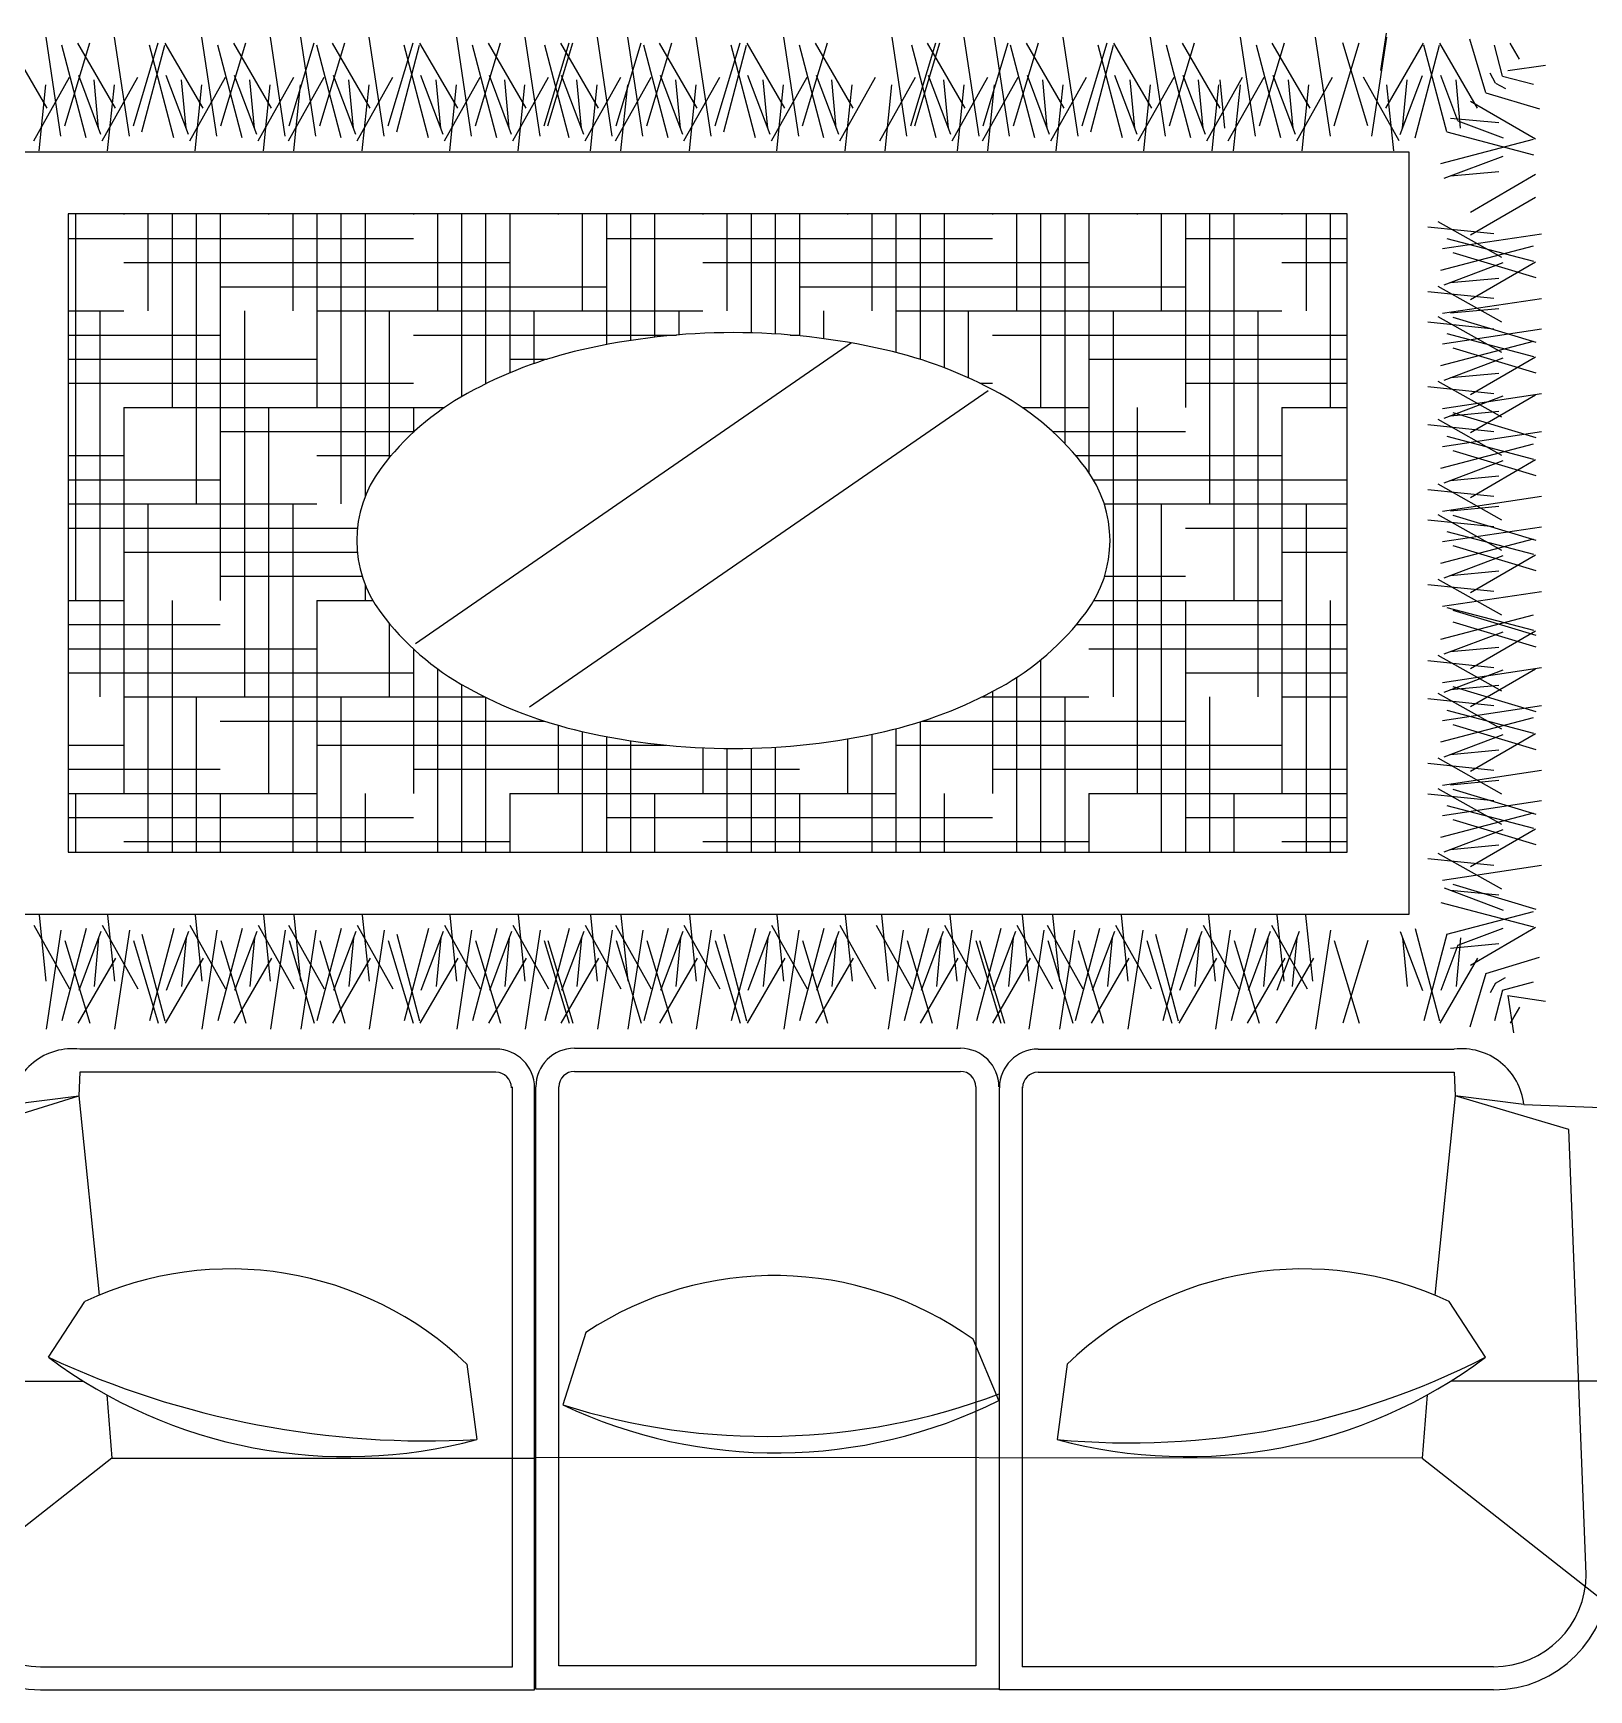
# Model space of a CAD drawing. Header units: inches. Extents: x 10.1 to 52.6, y 12.1 to 36.9.
# Drawn here: x 38.448 to 40.532, y 32.595 to 34.815 of the extents above; entities that cross this region are included whole.
import ezdxf

# ---------------------------------------------------------------- set-up
doc = ezdxf.new("R2010")
doc.units = ezdxf.units.IN
doc.header["$MEASUREMENT"] = 0
doc.layers.add('4', color=4, linetype='Continuous')

msp = doc.modelspace()

# ---------------------------------------------------------------- linework, layer by layer
at = {"layer": '4'}
for p, q in [((40.2535, 34.7651, 7.68), (40.2611, 34.8154, 7.68)), ((38.4663, 34.715, 7.68), (38.4157, 34.8021, 7.68)), ((38.4848, 34.6774, 7.68), (38.4648, 34.8101, 7.68)), ((38.5187, 34.6752, 7.68), (38.4861, 34.7992, 7.68)), ((38.4901, 34.6913, 7.68), (38.5236, 34.8022, 7.68)), ((38.558, 34.715, 7.68), (38.5074, 34.8021, 7.68)), ((38.5765, 34.6774, 7.68), (38.5565, 34.8101, 7.68)), ((38.5819, 34.6913, 7.68), (38.6153, 34.8022, 7.68)), ((38.5934, 34.683, 7.68), (38.6239, 34.7992, 7.68)), ((38.6359, 34.6752, 7.68), (38.6033, 34.7992, 7.68)), ((38.6752, 34.715, 7.68), (38.6246, 34.8021, 7.68)), ((38.6937, 34.6774, 7.68), (38.6737, 34.8101, 7.68)), ((38.7276, 34.6752, 7.68), (38.695, 34.7992, 7.68)), ((38.699, 34.6913, 7.68), (38.7325, 34.8022, 7.68)), ((38.7669, 34.715, 7.68), (38.7163, 34.8021, 7.68)), ((38.7854, 34.6774, 7.68), (38.7654, 34.8101, 7.68)), ((38.7908, 34.6913, 7.68), (38.8242, 34.8022, 7.68)), ((38.8262, 34.6774, 7.68), (38.8062, 34.8101, 7.68)), ((38.8601, 34.6752, 7.68), (38.8275, 34.7992, 7.68)), ((38.8315, 34.6913, 7.68), (38.865, 34.8022, 7.68)), ((38.8993, 34.715, 7.68), (38.8487, 34.8021, 7.68)), ((38.9179, 34.6774, 7.68), (38.8979, 34.8101, 7.68)), ((38.9232, 34.6913, 7.68), (38.9567, 34.8022, 7.68)), ((38.9348, 34.683, 7.68), (38.9653, 34.7992, 7.68)), ((38.9773, 34.6752, 7.68), (38.9447, 34.7992, 7.68)), ((39.0165, 34.715, 7.68), (38.9659, 34.8021, 7.68)), ((39.0351, 34.6774, 7.68), (39.0151, 34.8101, 7.68)), ((39.069, 34.6752, 7.68), (39.0364, 34.7992, 7.68)), ((39.0404, 34.6913, 7.68), (39.0739, 34.8022, 7.68)), ((39.1082, 34.715, 7.68), (39.0576, 34.8021, 7.68)), ((39.1268, 34.6774, 7.68), (39.1068, 34.8101, 7.68)), ((39.1321, 34.6913, 7.68), (39.1656, 34.8022, 7.68)), ((39.1658, 34.6752, 7.68), (39.1332, 34.7992, 7.68)), ((39.1372, 34.6913, 7.68), (39.1707, 34.8022, 7.68)), ((39.205, 34.715, 7.68), (39.1545, 34.8021, 7.68)), ((39.2236, 34.6774, 7.68), (39.2036, 34.8101, 7.68)), ((39.2289, 34.6913, 7.68), (39.2624, 34.8022, 7.68)), ((39.2644, 34.6774, 7.68), (39.2443, 34.8101, 7.68)), ((39.2983, 34.6752, 7.68), (39.2657, 34.7992, 7.68)), ((39.2697, 34.6913, 7.68), (39.3032, 34.8022, 7.68)), ((39.3375, 34.715, 7.68), (39.2869, 34.8021, 7.68)), ((39.3561, 34.6774, 7.68), (39.336, 34.8101, 7.68)), ((39.3614, 34.6913, 7.68), (39.3949, 34.8022, 7.68)), ((39.373, 34.683, 7.68), (39.4035, 34.7992, 7.68)), ((39.4155, 34.6752, 7.68), (39.3829, 34.7992, 7.68)), ((39.4547, 34.715, 7.68), (39.4041, 34.8021, 7.68)), ((39.4733, 34.6774, 7.68), (39.4532, 34.8101, 7.68)), ((39.5072, 34.6752, 7.68), (39.4746, 34.7992, 7.68)), ((39.4786, 34.6913, 7.68), (39.5121, 34.8022, 7.68)), ((39.5464, 34.715, 7.68), (39.4958, 34.8021, 7.68)), ((39.6184, 34.6774, 7.68), (39.5984, 34.8101, 7.68)), ((39.6237, 34.6913, 7.68), (39.6572, 34.8022, 7.68)), ((39.6574, 34.6752, 7.68), (39.6248, 34.7992, 7.68)), ((39.6288, 34.6913, 7.68), (39.6623, 34.8022, 7.68)), ((39.6966, 34.715, 7.68), (39.6461, 34.8021, 7.68)), ((39.7152, 34.6774, 7.68), (39.6952, 34.8101, 7.68)), ((39.7205, 34.6913, 7.68), (39.754, 34.8022, 7.68)), ((39.756, 34.6774, 7.68), (39.7359, 34.8101, 7.68)), ((39.7899, 34.6752, 7.68), (39.7573, 34.7992, 7.68)), ((39.7613, 34.6913, 7.68), (39.7948, 34.8022, 7.68)), ((39.8291, 34.715, 7.68), (39.7785, 34.8021, 7.68)), ((39.8477, 34.6774, 7.68), (39.8276, 34.8101, 7.68)), ((39.853, 34.6913, 7.68), (39.8865, 34.8022, 7.68)), ((39.8646, 34.683, 7.68), (39.8951, 34.7992, 7.68)), ((39.9071, 34.6752, 7.68), (39.8745, 34.7992, 7.68)), ((39.9463, 34.715, 7.68), (39.8957, 34.8021, 7.68)), ((39.9649, 34.6774, 7.68), (39.9448, 34.8101, 7.68)), ((39.9988, 34.6752, 7.68), (39.9662, 34.7992, 7.68)), ((39.9702, 34.6913, 7.68), (40.0037, 34.8022, 7.68)), ((40.038, 34.715, 7.68), (39.9874, 34.8021, 7.68)), ((40.0854, 34.6774, 7.68), (40.0653, 34.8101, 7.68)), ((40.1193, 34.6752, 7.68), (40.0867, 34.7992, 7.68)), ((40.0907, 34.6913, 7.68), (40.1242, 34.8022, 7.68)), ((40.1585, 34.715, 7.68), (40.1079, 34.8021, 7.68)), ((40.1857, 34.6774, 7.68), (40.1657, 34.8101, 7.68)), ((40.191, 34.6913, 7.68), (40.2245, 34.8022, 7.68)), ((40.236, 34.6913, 7.68), (40.2026, 34.8022, 7.68)), ((40.2414, 34.6774, 7.68), (40.2614, 34.8101, 7.68)), ((40.2599, 34.715, 7.68), (40.3105, 34.8021, 7.68)), ((40.2992, 34.6752, 7.68), (40.3318, 34.7992, 7.68)), ((40.3417, 34.683, 7.68), (40.3111, 34.7992, 7.68)), ((40.383, 34.715, 7.68), (40.3324, 34.8021, 7.68)), ((40.3942, 34.7355, 7.68), (40.3725, 34.8074, 7.68)), ((40.4164, 34.7577, 7.68), (40.4055, 34.7992, 7.68)), ((40.4392, 34.7806, 7.68), (40.4267, 34.8021, 7.68)), ((40.4237, 34.7651, 7.68), (40.474, 34.7726, 7.68)), ((38.4484, 34.6709, 7.68), (38.4962, 34.7564, 7.68)), ((38.4556, 34.6576, 7.68), (38.4647, 34.7459, 7.68)), ((38.5384, 34.6796, 7.68), (38.5086, 34.7585, 7.68)), ((38.5353, 34.6878, 7.68), (38.5292, 34.7529, 7.68)), ((38.5401, 34.6709, 7.68), (38.5879, 34.7564, 7.68)), ((38.5473, 34.6576, 7.68), (38.5564, 34.7459, 7.68)), ((38.6556, 34.6796, 7.68), (38.6258, 34.7585, 7.68)), ((38.6524, 34.6878, 7.68), (38.6464, 34.7529, 7.68)), ((38.6573, 34.6709, 7.68), (38.7051, 34.7564, 7.68)), ((38.6645, 34.6576, 7.68), (38.6736, 34.7459, 7.68)), ((38.7473, 34.6796, 7.68), (38.7175, 34.7585, 7.68)), ((38.7442, 34.6878, 7.68), (38.7381, 34.7529, 7.68)), ((38.749, 34.6709, 7.68), (38.7968, 34.7564, 7.68)), ((38.7562, 34.6576, 7.68), (38.7653, 34.7459, 7.68)), ((38.7897, 34.6709, 7.68), (38.8376, 34.7564, 7.68)), ((38.7969, 34.6576, 7.68), (38.806, 34.7459, 7.68)), ((38.8798, 34.6796, 7.68), (38.85, 34.7585, 7.68)), ((38.8766, 34.6878, 7.68), (38.8705, 34.7529, 7.68)), ((38.8815, 34.6709, 7.68), (38.9293, 34.7564, 7.68)), ((38.8886, 34.6576, 7.68), (38.8977, 34.7459, 7.68)), ((38.997, 34.6796, 7.68), (38.9672, 34.7585, 7.68)), ((38.9938, 34.6878, 7.68), (38.9877, 34.7529, 7.68)), ((38.9986, 34.6709, 7.68), (39.0465, 34.7564, 7.68)), ((39.0058, 34.6576, 7.68), (39.0149, 34.7459, 7.68)), ((39.0887, 34.6796, 7.68), (39.0589, 34.7585, 7.68)), ((39.0855, 34.6878, 7.68), (39.0794, 34.7529, 7.68)), ((39.0904, 34.6709, 7.68), (39.1382, 34.7564, 7.68)), ((39.0975, 34.6576, 7.68), (39.1066, 34.7459, 7.68)), ((39.1855, 34.6796, 7.68), (39.1557, 34.7585, 7.68)), ((39.1823, 34.6878, 7.68), (39.1762, 34.7529, 7.68)), ((39.1872, 34.6709, 7.68), (39.235, 34.7564, 7.68)), ((39.1943, 34.6576, 7.68), (39.2035, 34.7459, 7.68)), ((39.2279, 34.6709, 7.68), (39.2758, 34.7564, 7.68)), ((39.2351, 34.6576, 7.68), (39.2442, 34.7459, 7.68)), ((39.318, 34.6796, 7.68), (39.2882, 34.7585, 7.68)), ((39.3148, 34.6878, 7.68), (39.3087, 34.7529, 7.68)), ((39.3196, 34.6709, 7.68), (39.3675, 34.7564, 7.68)), ((39.3268, 34.6576, 7.68), (39.3359, 34.7459, 7.68)), ((39.4352, 34.6796, 7.68), (39.4054, 34.7585, 7.68)), ((39.432, 34.6878, 7.68), (39.4259, 34.7529, 7.68)), ((39.4368, 34.6709, 7.68), (39.4847, 34.7564, 7.68)), ((39.444, 34.6576, 7.68), (39.4531, 34.7459, 7.68)), ((39.5269, 34.6796, 7.68), (39.4971, 34.7585, 7.68)), ((39.5237, 34.6878, 7.68), (39.5176, 34.7529, 7.68)), ((39.5285, 34.6709, 7.68), (39.5764, 34.7564, 7.68)), ((39.5357, 34.6576, 7.68), (39.5448, 34.7459, 7.68)), ((39.582, 34.6709, 7.68), (39.6298, 34.7564, 7.68)), ((39.5891, 34.6576, 7.68), (39.5982, 34.7459, 7.68)), ((39.6771, 34.6796, 7.68), (39.6473, 34.7585, 7.68)), ((39.6739, 34.6878, 7.68), (39.6678, 34.7529, 7.68)), ((39.6788, 34.6709, 7.68), (39.7266, 34.7564, 7.68)), ((39.686, 34.6576, 7.68), (39.6951, 34.7459, 7.68)), ((39.7195, 34.6709, 7.68), (39.7674, 34.7564, 7.68)), ((39.7267, 34.6576, 7.68), (39.7358, 34.7459, 7.68)), ((39.8096, 34.6796, 7.68), (39.7798, 34.7585, 7.68)), ((39.8064, 34.6878, 7.68), (39.8003, 34.7529, 7.68)), ((39.8112, 34.6709, 7.68), (39.8591, 34.7564, 7.68)), ((39.8184, 34.6576, 7.68), (39.8275, 34.7459, 7.68)), ((39.9268, 34.6796, 7.68), (39.897, 34.7585, 7.68)), ((39.9236, 34.6878, 7.68), (39.9175, 34.7529, 7.68)), ((39.9284, 34.6709, 7.68), (39.9763, 34.7564, 7.68)), ((39.9356, 34.6576, 7.68), (39.9447, 34.7459, 7.68)), ((40.0185, 34.6796, 7.68), (39.9887, 34.7585, 7.68)), ((40.0153, 34.6878, 7.68), (40.0092, 34.7529, 7.68)), ((40.0201, 34.6709, 7.68), (40.068, 34.7564, 7.68)), ((40.0273, 34.6576, 7.68), (40.0364, 34.7459, 7.68)), ((40.0441, 34.6878, 7.68), (40.038, 34.7529, 7.68)), ((40.0489, 34.6709, 7.68), (40.0968, 34.7564, 7.68)), ((40.0561, 34.6576, 7.68), (40.0652, 34.7459, 7.68)), ((40.139, 34.6796, 7.68), (40.1092, 34.7585, 7.68)), ((40.1358, 34.6878, 7.68), (40.1297, 34.7529, 7.68)), ((40.1406, 34.6709, 7.68), (40.1885, 34.7564, 7.68)), ((40.1478, 34.6576, 7.68), (40.1569, 34.7459, 7.68)), ((40.2778, 34.6709, 7.68), (40.2299, 34.7564, 7.68)), ((40.2706, 34.6576, 7.68), (40.2615, 34.7459, 7.68)), ((40.2794, 34.6796, 7.68), (40.3092, 34.7585, 7.68)), ((40.2826, 34.6878, 7.68), (40.2887, 34.7529, 7.68)), ((40.3565, 34.6979, 7.68), (40.3337, 34.7585, 7.68)), ((40.3603, 34.6878, 7.68), (40.3542, 34.7529, 7.68)), ((40.4072, 34.7485, 7.68), (40.3999, 34.7616, 7.68)), ((40.4072, 34.7485, 7.68), (40.4203, 34.7412, 7.68)), ((40.4164, 34.7577, 7.68), (40.4578, 34.7468, 7.68)), ((40.3737, 34.7243, 7.68), (40.4607, 34.6737, 7.68)), ((40.3942, 34.7355, 7.68), (40.4661, 34.7138, 7.68)), ((40.3465, 34.7016, 7.68), (40.4116, 34.6955, 7.68)), ((40.3417, 34.683, 7.68), (40.4578, 34.6525, 7.68)), ((40.3565, 34.6979, 7.68), (40.4171, 34.675, 7.68)), ((40.2911, 34.656, 7.68), (38.4116, 34.656, 7.68)), ((40.2911, 33.6349, 7.68), (40.2911, 34.656, 7.68)), ((40.3338, 34.6405, 7.68), (40.4578, 34.6731, 7.68)), ((40.3383, 34.6208, 7.68), (40.4171, 34.6506, 7.68)), ((40.3465, 34.624, 7.68), (40.4116, 34.6301, 7.68)), ((40.3737, 34.5756, 7.68), (40.4607, 34.6262, 7.68)), ((40.3737, 34.5451, 7.68), (40.4607, 34.5957, 7.68)), ((40.2084, 34.5732, 7.68), (38.4943, 34.5732, 7.68)), ((38.4943, 34.5732, 7.68), (38.4943, 33.7177, 7.68)), ((38.5043, 34.5724, 7.68), (38.5043, 34.0552, 7.68)), ((38.569, 34.5732, 7.68), (38.569, 34.5724, 7.68)), ((38.6013, 34.5732, 7.68), (38.6013, 34.4431, 7.68)), ((38.6337, 34.5732, 7.68), (38.6337, 34.3138, 7.68)), ((38.666, 34.5732, 7.68), (38.666, 34.1845, 7.68)), ((38.6983, 34.5724, 7.68), (38.6983, 34.0552, 7.68)), ((38.763, 34.5732, 7.68), (38.763, 34.5724, 7.68)), ((38.7953, 34.5732, 7.68), (38.7953, 34.4431, 7.68)), ((38.8276, 34.5732, 7.68), (38.8276, 34.3138, 7.68)), ((38.86, 34.5732, 7.68), (38.86, 34.1845, 7.68)), ((38.8923, 34.5724, 7.68), (38.8923, 34.1943, 7.68)), ((38.957, 34.5732, 7.68), (38.957, 34.5724, 7.68)), ((38.9893, 34.5732, 7.68), (38.9893, 34.4431, 7.68)), ((39.0216, 34.5732, 7.68), (39.0216, 34.3282, 7.68)), ((39.0539, 34.5732, 7.68), (39.0539, 34.3454, 7.68)), ((39.0863, 34.5724, 7.68), (39.0863, 34.3601, 7.68)), ((39.1509, 34.5732, 7.68), (39.1509, 34.5724, 7.68)), ((39.1833, 34.5732, 7.68), (39.1833, 34.4431, 7.68)), ((39.2156, 34.5732, 7.68), (39.2156, 34.398, 7.68)), ((39.2479, 34.5732, 7.68), (39.2479, 34.4035, 7.68)), ((39.2802, 34.5724, 7.68), (39.2802, 34.4079, 7.68)), ((39.3449, 34.5732, 7.68), (39.3449, 34.5724, 7.68)), ((39.3772, 34.5732, 7.68), (39.3772, 34.4431, 7.68)), ((39.4096, 34.5732, 7.68), (39.4096, 34.4137, 7.68)), ((39.4419, 34.5732, 7.68), (39.4419, 34.4123, 7.68)), ((39.4742, 34.5724, 7.68), (39.4742, 34.4097, 7.68)), ((39.5389, 34.5732, 7.68), (39.5389, 34.5724, 7.68)), ((39.5712, 34.5732, 7.68), (39.5712, 34.4431, 7.68)), ((39.6035, 34.5732, 7.68), (39.6035, 34.3875, 7.68)), ((39.6359, 34.5732, 7.68), (39.6359, 34.3783, 7.68)), ((39.6682, 34.5724, 7.68), (39.6682, 34.367, 7.68)), ((39.7329, 34.5732, 7.68), (39.7329, 34.5724, 7.68)), ((39.7652, 34.5732, 7.68), (39.7652, 34.4431, 7.68)), ((39.7975, 34.5732, 7.68), (39.7975, 34.3138, 7.68)), ((39.8299, 34.5732, 7.68), (39.8299, 34.2654, 7.68)), ((39.8622, 34.5724, 7.68), (39.8622, 34.2265, 7.68)), ((39.9268, 34.5732, 7.68), (39.9268, 34.5724, 7.68)), ((39.9592, 34.5732, 7.68), (39.9592, 34.4431, 7.68)), ((39.9915, 34.5732, 7.68), (39.9915, 34.3138, 7.68)), ((40.0238, 34.5732, 7.68), (40.0238, 34.1845, 7.68)), ((40.0562, 34.5724, 7.68), (40.0562, 34.0552, 7.68)), ((40.1208, 34.5732, 7.68), (40.1208, 34.5724, 7.68)), ((40.1532, 34.5732, 7.68), (40.1532, 34.4431, 7.68)), ((40.1855, 34.5732, 7.68), (40.1855, 34.3138, 7.68)), ((40.2084, 33.7177, 7.68), (40.2084, 34.5732, 7.68)), ((40.3163, 34.5558, 7.68), (40.4046, 34.5467, 7.68)), ((40.3295, 34.563, 7.68), (40.415, 34.5152, 7.68)), ((40.3361, 34.5266, 7.68), (40.4688, 34.5466, 7.68)), ((38.4943, 34.5401, 7.68), (38.957, 34.5401, 7.68)), ((39.2156, 34.5401, 7.68), (39.7329, 34.5401, 7.68)), ((39.9915, 34.5401, 7.68), (40.2084, 34.5401, 7.68)), ((40.3338, 34.4977, 7.68), (40.4578, 34.5303, 7.68)), ((40.3417, 34.5402, 7.68), (40.4578, 34.5097, 7.68)), ((38.569, 34.5078, 7.68), (39.0863, 34.5078, 7.68)), ((39.3449, 34.5078, 7.68), (39.8622, 34.5078, 7.68)), ((40.1208, 34.5078, 7.68), (40.2084, 34.5078, 7.68)), ((40.3383, 34.478, 7.68), (40.4171, 34.5078, 7.68)), ((40.3499, 34.5212, 7.68), (40.4609, 34.4878, 7.68)), ((40.3737, 34.4584, 7.68), (40.4607, 34.509, 7.68)), ((40.3465, 34.4812, 7.68), (40.4116, 34.4872, 7.68)), ((38.6983, 34.4755, 7.68), (39.2156, 34.4755, 7.68)), ((39.4742, 34.4755, 7.68), (39.9915, 34.4755, 7.68)), ((40.3163, 34.4691, 7.68), (40.4046, 34.46, 7.68)), ((40.3295, 34.4763, 7.68), (40.415, 34.4285, 7.68)), ((40.3361, 34.4399, 7.68), (40.4688, 34.4599, 7.68)), ((38.4943, 34.4431, 7.68), (38.569, 34.4431, 7.68)), ((38.5367, 34.4431, 7.68), (38.5367, 33.9259, 7.68)), ((38.7306, 34.4431, 7.68), (38.7306, 33.9259, 7.68)), ((38.8276, 34.4431, 7.68), (39.3449, 34.4431, 7.68)), ((38.9246, 34.4431, 7.68), (38.9246, 34.2462, 7.68)), ((39.1186, 34.4431, 7.68), (39.1186, 34.3726, 7.68)), ((39.3126, 34.4431, 7.68), (39.3126, 34.411, 7.68)), ((39.5066, 34.4431, 7.68), (39.5066, 34.406, 7.68)), ((39.6035, 34.4431, 7.68), (40.1208, 34.4431, 7.68)), ((39.7005, 34.4431, 7.68), (39.7005, 34.3535, 7.68)), ((39.8945, 34.4431, 7.68), (39.8945, 33.9259, 7.68)), ((40.0885, 34.4431, 7.68), (40.0885, 33.9259, 7.68)), ((40.3295, 34.4355, 7.68), (40.415, 34.3877, 7.68)), ((40.3465, 34.4404, 7.68), (40.4116, 34.4465, 7.68)), ((40.3499, 34.4346, 7.68), (40.4609, 34.4011, 7.68)), ((40.3163, 34.4284, 7.68), (40.4046, 34.4193, 7.68)), ((40.3361, 34.3991, 7.68), (40.4688, 34.4191, 7.68)), ((40.3417, 34.4127, 7.68), (40.4578, 34.3822, 7.68)), ((38.4943, 34.4108, 7.68), (38.6983, 34.4108, 7.68)), ((38.957, 34.4108, 7.68), (39.3095, 34.4108, 7.68)), ((39.544, 34.4002, 7.68), (38.9598, 33.9971, 7.68)), ((39.4621, 34.4108, 7.68), (39.4742, 34.4108, 7.68)), ((39.7329, 34.4108, 7.68), (40.2084, 34.4108, 7.68)), ((40.3338, 34.3702, 7.68), (40.4578, 34.4028, 7.68)), ((40.3499, 34.3938, 7.68), (40.4609, 34.3603, 7.68)), ((38.4943, 34.3785, 7.68), (38.8276, 34.3785, 7.68)), ((39.0863, 34.3785, 7.68), (39.1363, 34.3785, 7.68)), ((39.8622, 34.3785, 7.68), (40.2084, 34.3785, 7.68)), ((40.3383, 34.3505, 7.68), (40.4171, 34.3803, 7.68)), ((40.3737, 34.331, 7.68), (40.4607, 34.3816, 7.68)), ((38.4943, 34.3461, 7.68), (38.957, 34.3461, 7.68)), ((39.7162, 34.3461, 7.68), (39.7329, 34.3461, 7.68)), ((39.9915, 34.3461, 7.68), (40.2084, 34.3461, 7.68)), ((40.3295, 34.3489, 7.68), (40.415, 34.301, 7.68)), ((40.3465, 34.3537, 7.68), (40.4116, 34.3598, 7.68)), ((39.727, 34.3361, 7.68), (39.1127, 33.9123, 7.68)), ((40.3163, 34.3417, 7.68), (40.4046, 34.3326, 7.68)), ((40.3361, 34.3124, 7.68), (40.4688, 34.3325, 7.68)), ((40.3383, 34.2995, 7.68), (40.4171, 34.3293, 7.68)), ((40.3737, 34.28, 7.68), (40.4607, 34.3306, 7.68)), ((38.569, 34.3138, 7.68), (38.9988, 34.3138, 7.68)), ((38.569, 34.3138, 7.68), (38.569, 33.7965, 7.68)), ((38.763, 34.3138, 7.68), (38.763, 33.7965, 7.68)), ((38.957, 34.3138, 7.68), (38.957, 34.2803, 7.68)), ((39.7728, 34.3138, 7.68), (39.8622, 34.3138, 7.68)), ((39.9268, 34.3138, 7.68), (39.9268, 33.7965, 7.68)), ((40.1208, 34.3138, 7.68), (40.1208, 33.7965, 7.68)), ((40.1208, 34.3138, 7.68), (40.2084, 34.3138, 7.68)), ((40.3465, 34.3027, 7.68), (40.4116, 34.3088, 7.68)), ((40.3499, 34.3071, 7.68), (40.4609, 34.2736, 7.68)), ((38.6983, 34.2815, 7.68), (38.9582, 34.2815, 7.68)), ((39.8134, 34.2815, 7.68), (39.9915, 34.2815, 7.68)), ((40.3163, 34.2907, 7.68), (40.4046, 34.2816, 7.68)), ((40.3295, 34.2979, 7.68), (40.415, 34.25, 7.68)), ((40.3361, 34.2614, 7.68), (40.4688, 34.2815, 7.68)), ((40.3338, 34.2326, 7.68), (40.4578, 34.2652, 7.68)), ((40.3417, 34.2751, 7.68), (40.4578, 34.2445, 7.68)), ((38.4943, 34.2492, 7.68), (38.569, 34.2492, 7.68)), ((38.8276, 34.2492, 7.68), (38.9271, 34.2492, 7.68)), ((39.8445, 34.2492, 7.68), (40.1208, 34.2492, 7.68)), ((40.3383, 34.2128, 7.68), (40.4171, 34.2426, 7.68)), ((40.3499, 34.2561, 7.68), (40.4609, 34.2226, 7.68)), ((40.3737, 34.1933, 7.68), (40.4607, 34.2439, 7.68)), ((38.4943, 34.2168, 7.68), (38.6983, 34.2168, 7.68)), ((39.8683, 34.2168, 7.68), (40.2084, 34.2168, 7.68)), ((40.3465, 34.216, 7.68), (40.4116, 34.2221, 7.68)), ((40.3163, 34.204, 7.68), (40.4046, 34.1949, 7.68)), ((40.3295, 34.2112, 7.68), (40.415, 34.1633, 7.68)), ((40.3361, 34.1748, 7.68), (40.4688, 34.1948, 7.68)), ((38.4943, 34.1845, 7.68), (38.8276, 34.1845, 7.68)), ((38.6013, 34.1845, 7.68), (38.6013, 33.7177, 7.68)), ((38.7953, 34.1845, 7.68), (38.7953, 33.7177, 7.68)), ((39.8828, 34.1845, 7.68), (40.2084, 34.1845, 7.68)), ((39.9592, 34.1845, 7.68), (39.9592, 33.7177, 7.68)), ((40.1532, 34.1845, 7.68), (40.1532, 33.7177, 7.68)), ((40.3295, 34.1704, 7.68), (40.415, 34.1226, 7.68)), ((40.3465, 34.1752, 7.68), (40.4116, 34.1813, 7.68)), ((40.3499, 34.1694, 7.68), (40.4609, 34.1359, 7.68)), ((38.4943, 34.1522, 7.68), (38.882, 34.1522, 7.68)), ((39.9915, 34.1522, 7.68), (40.2084, 34.1522, 7.68)), ((40.3163, 34.1632, 7.68), (40.4046, 34.1541, 7.68)), ((40.3361, 34.134, 7.68), (40.4688, 34.154, 7.68)), ((40.3417, 34.1476, 7.68), (40.4578, 34.1171, 7.68)), ((40.3338, 34.1051, 7.68), (40.4578, 34.1377, 7.68)), ((40.3499, 34.1286, 7.68), (40.4609, 34.0952, 7.68)), ((38.569, 34.1198, 7.68), (38.8819, 34.1198, 7.68)), ((40.1208, 34.1198, 7.68), (40.2084, 34.1198, 7.68)), ((40.3383, 34.0854, 7.68), (40.4171, 34.1152, 7.68)), ((40.3737, 34.0658, 7.68), (40.4607, 34.1164, 7.68)), ((38.6983, 34.0875, 7.68), (38.8884, 34.0875, 7.68)), ((39.8832, 34.0875, 7.68), (39.9915, 34.0875, 7.68)), ((40.3295, 34.0837, 7.68), (40.415, 34.0359, 7.68)), ((40.3465, 34.0886, 7.68), (40.4116, 34.0946, 7.68)), ((38.8923, 34.0765, 7.68), (38.8923, 34.0552, 7.68)), ((40.3163, 34.0765, 7.68), (40.4046, 34.0674, 7.68)), ((40.3361, 34.0473, 7.68), (40.4688, 34.0673, 7.68)), ((38.4943, 34.0552, 7.68), (38.569, 34.0552, 7.68)), ((38.6337, 34.0552, 7.68), (38.6337, 33.7177, 7.68)), ((38.8276, 34.0552, 7.68), (38.8276, 33.7177, 7.68)), ((38.8276, 34.0552, 7.68), (38.9026, 34.0552, 7.68)), ((39.8691, 34.0552, 7.68), (40.1208, 34.0552, 7.68)), ((39.9915, 34.0552, 7.68), (39.9915, 33.7177, 7.68)), ((40.1855, 34.0552, 7.68), (40.1855, 33.7177, 7.68)), ((40.3338, 34.0031, 7.68), (40.4578, 34.0357, 7.68)), ((40.3417, 34.0456, 7.68), (40.4578, 34.0151, 7.68)), ((40.3499, 34.042, 7.68), (40.4609, 34.0085, 7.68)), ((38.4943, 34.0228, 7.68), (38.6983, 34.0228, 7.68)), ((38.9246, 34.0246, 7.68), (38.9246, 33.9259, 7.68)), ((39.8456, 34.0228, 7.68), (40.2084, 34.0228, 7.68)), ((40.3383, 33.9834, 7.68), (40.4171, 34.0132, 7.68)), ((40.3499, 34.0267, 7.68), (40.4609, 33.9932, 7.68)), ((40.3737, 33.9639, 7.68), (40.4607, 34.0145, 7.68)), ((38.4943, 33.9905, 7.68), (38.8276, 33.9905, 7.68)), ((38.957, 33.9904, 7.68), (38.957, 33.7965, 7.68)), ((39.8622, 33.9905, 7.68), (40.2084, 33.9905, 7.68)), ((40.3465, 33.9866, 7.68), (40.4116, 33.9927, 7.68)), ((39.7975, 33.9755, 7.68), (39.7975, 33.7177, 7.68)), ((40.3163, 33.9746, 7.68), (40.4046, 33.9655, 7.68)), ((40.3295, 33.9817, 7.68), (40.415, 33.9339, 7.68)), ((38.4943, 33.9582, 7.68), (38.957, 33.9582, 7.68)), ((38.9893, 33.9637, 7.68), (38.9893, 33.7177, 7.68)), ((39.7652, 33.9518, 7.68), (39.7652, 33.7177, 7.68)), ((39.9915, 33.9582, 7.68), (40.2084, 33.9582, 7.68)), ((40.3361, 33.9453, 7.68), (40.4688, 33.9653, 7.68)), ((40.3383, 33.9324, 7.68), (40.4171, 33.9622, 7.68)), ((40.3737, 33.9129, 7.68), (40.4607, 33.9635, 7.68)), ((38.569, 33.9259, 7.68), (39.0528, 33.9259, 7.68)), ((38.666, 33.9259, 7.68), (38.666, 33.7177, 7.68)), ((38.86, 33.9259, 7.68), (38.86, 33.7177, 7.68)), ((39.0216, 33.9425, 7.68), (39.0216, 33.7177, 7.68)), ((39.0539, 33.9253, 7.68), (39.0539, 33.7177, 7.68)), ((39.7188, 33.9259, 7.68), (39.8622, 33.9259, 7.68)), ((39.7329, 33.933, 7.68), (39.7329, 33.7965, 7.68)), ((39.8299, 33.9259, 7.68), (39.8299, 33.7177, 7.68)), ((40.0238, 33.9259, 7.68), (40.0238, 33.7177, 7.68)), ((40.1208, 33.9259, 7.68), (40.2084, 33.9259, 7.68)), ((40.3163, 33.9236, 7.68), (40.4046, 33.9145, 7.68)), ((40.3295, 33.9308, 7.68), (40.415, 33.8829, 7.68)), ((40.3465, 33.9356, 7.68), (40.4116, 33.9417, 7.68)), ((40.3499, 33.94, 7.68), (40.4609, 33.9065, 7.68)), ((40.3361, 33.8943, 7.68), (40.4688, 33.9144, 7.68)), ((40.3417, 33.908, 7.68), (40.4578, 33.8774, 7.68)), ((38.6983, 33.8935, 7.68), (39.1324, 33.8935, 7.68)), ((39.1509, 33.8879, 7.68), (39.1509, 33.7965, 7.68)), ((39.1833, 33.8795, 7.68), (39.1833, 33.7177, 7.68)), ((39.6035, 33.8832, 7.68), (39.6035, 33.7177, 7.68)), ((39.6359, 33.8925, 7.68), (39.6359, 33.7177, 7.68)), ((39.6392, 33.8935, 7.68), (39.9915, 33.8935, 7.68)), ((40.3338, 33.8655, 7.68), (40.4578, 33.8981, 7.68)), ((40.3499, 33.889, 7.68), (40.4609, 33.8555, 7.68)), ((38.4943, 33.8612, 7.68), (38.569, 33.8612, 7.68)), ((38.8276, 33.8612, 7.68), (39.2958, 33.8612, 7.68)), ((39.2156, 33.8728, 7.68), (39.2156, 33.7177, 7.68)), ((39.2479, 33.8672, 7.68), (39.2479, 33.7177, 7.68)), ((39.3449, 33.8577, 7.68), (39.3449, 33.7965, 7.68)), ((39.3772, 33.8568, 7.68), (39.3772, 33.7177, 7.68)), ((39.4096, 33.857, 7.68), (39.4096, 33.7177, 7.68)), ((39.4419, 33.8585, 7.68), (39.4419, 33.7177, 7.68)), ((39.5389, 33.8697, 7.68), (39.5389, 33.7965, 7.68)), ((39.5712, 33.8758, 7.68), (39.5712, 33.7177, 7.68)), ((39.6035, 33.8612, 7.68), (40.1208, 33.8612, 7.68)), ((40.3383, 33.8457, 7.68), (40.4171, 33.8755, 7.68)), ((40.3737, 33.8262, 7.68), (40.4607, 33.8768, 7.68)), ((40.3163, 33.8369, 7.68), (40.4046, 33.8278, 7.68)), ((40.3295, 33.8441, 7.68), (40.415, 33.7962, 7.68)), ((40.3465, 33.8489, 7.68), (40.4116, 33.855, 7.68)), ((38.4943, 33.8289, 7.68), (38.6983, 33.8289, 7.68)), ((38.957, 33.8289, 7.68), (39.4742, 33.8289, 7.68)), ((39.7329, 33.8289, 7.68), (40.2084, 33.8289, 7.68)), ((40.3361, 33.8077, 7.68), (40.4688, 33.8277, 7.68)), ((40.3465, 33.8081, 7.68), (40.4116, 33.8142, 7.68)), ((38.4943, 33.7965, 7.68), (38.8276, 33.7965, 7.68)), ((38.5043, 33.7965, 7.68), (38.5043, 33.7177, 7.68)), ((38.6983, 33.7965, 7.68), (38.6983, 33.7177, 7.68)), ((38.8923, 33.7965, 7.68), (38.8923, 33.7177, 7.68)), ((39.0863, 33.7965, 7.68), (39.6035, 33.7965, 7.68)), ((39.0863, 33.7965, 7.68), (39.0863, 33.7177, 7.68)), ((39.2802, 33.7965, 7.68), (39.2802, 33.7177, 7.68)), ((39.4742, 33.7965, 7.68), (39.4742, 33.7177, 7.68)), ((39.6682, 33.7965, 7.68), (39.6682, 33.7177, 7.68)), ((39.8622, 33.7965, 7.68), (40.2084, 33.7965, 7.68)), ((39.8622, 33.7965, 7.68), (39.8622, 33.7177, 7.68)), ((40.0562, 33.7965, 7.68), (40.0562, 33.7177, 7.68)), ((40.3163, 33.7961, 7.68), (40.4046, 33.787, 7.68)), ((40.3295, 33.8033, 7.68), (40.415, 33.7554, 7.68)), ((40.3499, 33.8023, 7.68), (40.4609, 33.7688, 7.68)), ((40.3338, 33.738, 7.68), (40.4578, 33.7706, 7.68)), ((40.3361, 33.7669, 7.68), (40.4688, 33.7869, 7.68)), ((40.3417, 33.7805, 7.68), (40.4578, 33.7499, 7.68)), ((38.4943, 33.7642, 7.68), (38.957, 33.7642, 7.68)), ((39.2156, 33.7642, 7.68), (39.7329, 33.7642, 7.68)), ((39.9915, 33.7642, 7.68), (40.2084, 33.7642, 7.68)), ((40.3383, 33.7183, 7.68), (40.4171, 33.7481, 7.68)), ((40.3499, 33.7615, 7.68), (40.4609, 33.7281, 7.68)), ((40.3737, 33.6987, 7.68), (40.4607, 33.7493, 7.68)), ((38.569, 33.7319, 7.68), (39.0863, 33.7319, 7.68)), ((39.3449, 33.7319, 7.68), (39.8622, 33.7319, 7.68)), ((40.1208, 33.7319, 7.68), (40.2084, 33.7319, 7.68)), ((40.3465, 33.7215, 7.68), (40.4116, 33.7275, 7.68)), ((38.4943, 33.7177, 7.68), (40.2084, 33.7177, 7.68)), ((40.3163, 33.7094, 7.68), (40.4046, 33.7003, 7.68)), ((40.3295, 33.7166, 7.68), (40.415, 33.6688, 7.68)), ((40.3361, 33.6802, 7.68), (40.4688, 33.7002, 7.68)), ((40.3383, 33.6701, 7.68), (40.4171, 33.6403, 7.68)), ((40.3465, 33.6669, 7.68), (40.4116, 33.6608, 7.68)), ((40.3499, 33.6749, 7.68), (40.4609, 33.6414, 7.68)), ((38.4116, 33.6349, 7.68), (40.2911, 33.6349, 7.68)), ((40.3338, 33.6504, 7.68), (40.4578, 33.6178, 7.68)), ((40.3417, 33.6079, 7.68), (40.4578, 33.6384, 7.68)), ((38.4484, 33.62, 7.68), (38.4962, 33.5345, 7.68)), ((38.4556, 33.6333, 7.68), (38.4647, 33.545, 7.68)), ((38.4848, 33.6134, 7.68), (38.4648, 33.4808, 7.68)), ((38.5187, 33.6157, 7.68), (38.4861, 33.4917, 7.68)), ((38.5401, 33.62, 7.68), (38.5879, 33.5345, 7.68)), ((38.5473, 33.6333, 7.68), (38.5564, 33.545, 7.68)), ((38.5765, 33.6134, 7.68), (38.5565, 33.4808, 7.68)), ((38.6359, 33.6157, 7.68), (38.6033, 33.4917, 7.68)), ((38.6573, 33.62, 7.68), (38.7051, 33.5345, 7.68)), ((38.6645, 33.6333, 7.68), (38.6736, 33.545, 7.68)), ((38.6937, 33.6134, 7.68), (38.6737, 33.4808, 7.68)), ((38.7276, 33.6157, 7.68), (38.695, 33.4917, 7.68)), ((38.749, 33.62, 7.68), (38.7968, 33.5345, 7.68)), ((38.7562, 33.6333, 7.68), (38.7653, 33.545, 7.68)), ((38.7854, 33.6134, 7.68), (38.7654, 33.4808, 7.68)), ((38.7897, 33.62, 7.68), (38.8376, 33.5345, 7.68)), ((38.7969, 33.6333, 7.68), (38.806, 33.545, 7.68)), ((38.8262, 33.6134, 7.68), (38.8062, 33.4808, 7.68)), ((38.8601, 33.6157, 7.68), (38.8275, 33.4917, 7.68)), ((38.8815, 33.62, 7.68), (38.9293, 33.5345, 7.68)), ((38.8886, 33.6333, 7.68), (38.8977, 33.545, 7.68)), ((38.9179, 33.6134, 7.68), (38.8979, 33.4808, 7.68)), ((38.9773, 33.6157, 7.68), (38.9447, 33.4917, 7.68)), ((38.9986, 33.62, 7.68), (39.0465, 33.5345, 7.68)), ((39.0058, 33.6333, 7.68), (39.0149, 33.545, 7.68)), ((39.0351, 33.6134, 7.68), (39.0151, 33.4808, 7.68)), ((39.069, 33.6157, 7.68), (39.0364, 33.4917, 7.68)), ((39.0904, 33.62, 7.68), (39.1382, 33.5345, 7.68)), ((39.0975, 33.6333, 7.68), (39.1066, 33.545, 7.68)), ((39.1268, 33.6134, 7.68), (39.1068, 33.4808, 7.68)), ((39.1658, 33.6157, 7.68), (39.1332, 33.4917, 7.68)), ((39.1872, 33.62, 7.68), (39.235, 33.5345, 7.68)), ((39.1943, 33.6333, 7.68), (39.2035, 33.545, 7.68)), ((39.2236, 33.6134, 7.68), (39.2036, 33.4808, 7.68)), ((39.2279, 33.62, 7.68), (39.2758, 33.5345, 7.68)), ((39.2351, 33.6333, 7.68), (39.2442, 33.545, 7.68)), ((39.2644, 33.6134, 7.68), (39.2443, 33.4808, 7.68)), ((39.2983, 33.6157, 7.68), (39.2657, 33.4917, 7.68)), ((39.3196, 33.62, 7.68), (39.3675, 33.5345, 7.68)), ((39.3268, 33.6333, 7.68), (39.3359, 33.545, 7.68)), ((39.3561, 33.6134, 7.68), (39.336, 33.4808, 7.68)), ((39.4155, 33.6157, 7.68), (39.3829, 33.4917, 7.68)), ((39.4368, 33.62, 7.68), (39.4847, 33.5345, 7.68)), ((39.444, 33.6333, 7.68), (39.4531, 33.545, 7.68)), ((39.4733, 33.6134, 7.68), (39.4532, 33.4808, 7.68)), ((39.5072, 33.6157, 7.68), (39.4746, 33.4917, 7.68)), ((39.5285, 33.62, 7.68), (39.5764, 33.5345, 7.68)), ((39.5357, 33.6333, 7.68), (39.5448, 33.545, 7.68)), ((39.577, 33.62, 7.68), (39.6249, 33.5345, 7.68)), ((39.5842, 33.6333, 7.68), (39.5933, 33.545, 7.68)), ((39.6134, 33.6134, 7.68), (39.5934, 33.4808, 7.68)), ((39.6473, 33.6157, 7.68), (39.6147, 33.4917, 7.68)), ((39.6687, 33.62, 7.68), (39.7166, 33.5345, 7.68)), ((39.6759, 33.6333, 7.68), (39.685, 33.545, 7.68)), ((39.7051, 33.6134, 7.68), (39.6851, 33.4808, 7.68)), ((39.7442, 33.6157, 7.68), (39.7115, 33.4917, 7.68)), ((39.7655, 33.62, 7.68), (39.8134, 33.5345, 7.68)), ((39.7727, 33.6333, 7.68), (39.7818, 33.545, 7.68)), ((39.802, 33.6134, 7.68), (39.7819, 33.4808, 7.68)), ((39.8063, 33.62, 7.68), (39.8541, 33.5345, 7.68)), ((39.8135, 33.6333, 7.68), (39.8226, 33.545, 7.68)), ((39.8427, 33.6134, 7.68), (39.8227, 33.4808, 7.68)), ((39.8766, 33.6157, 7.68), (39.844, 33.4917, 7.68)), ((39.898, 33.62, 7.68), (39.9458, 33.5345, 7.68)), ((39.9052, 33.6333, 7.68), (39.9143, 33.545, 7.68)), ((39.9344, 33.6134, 7.68), (39.9144, 33.4808, 7.68)), ((39.9938, 33.6157, 7.68), (39.9612, 33.4917, 7.68)), ((40.0152, 33.62, 7.68), (40.063, 33.5345, 7.68)), ((40.0224, 33.6333, 7.68), (40.0315, 33.545, 7.68)), ((40.0516, 33.6134, 7.68), (40.0316, 33.4808, 7.68)), ((40.0855, 33.6157, 7.68), (40.0529, 33.4917, 7.68)), ((40.1069, 33.62, 7.68), (40.1547, 33.5345, 7.68)), ((40.1141, 33.6333, 7.68), (40.1232, 33.545, 7.68)), ((40.1526, 33.6333, 7.68), (40.1617, 33.545, 7.68)), ((40.1857, 33.6134, 7.68), (40.1657, 33.4808, 7.68)), ((40.2992, 33.6157, 7.68), (40.3318, 33.4917, 7.68)), ((40.3565, 33.593, 7.68), (40.4171, 33.6159, 7.68)), ((40.3737, 33.5665, 7.68), (40.4607, 33.6171, 7.68)), ((38.4901, 33.5996, 7.68), (38.5236, 33.4887, 7.68)), ((38.5384, 33.6113, 7.68), (38.5086, 33.5324, 7.68)), ((38.5353, 33.6031, 7.68), (38.5292, 33.538, 7.68)), ((38.5819, 33.5996, 7.68), (38.6153, 33.4887, 7.68)), ((38.5934, 33.6079, 7.68), (38.6239, 33.4917, 7.68)), ((38.6556, 33.6113, 7.68), (38.6258, 33.5324, 7.68)), ((38.6524, 33.6031, 7.68), (38.6464, 33.538, 7.68)), ((38.699, 33.5996, 7.68), (38.7325, 33.4887, 7.68)), ((38.7473, 33.6113, 7.68), (38.7175, 33.5324, 7.68)), ((38.7442, 33.6031, 7.68), (38.7381, 33.538, 7.68)), ((38.7908, 33.5996, 7.68), (38.8242, 33.4887, 7.68)), ((38.8315, 33.5996, 7.68), (38.865, 33.4887, 7.68)), ((38.8798, 33.6113, 7.68), (38.85, 33.5324, 7.68)), ((38.8766, 33.6031, 7.68), (38.8705, 33.538, 7.68)), ((38.9232, 33.5996, 7.68), (38.9567, 33.4887, 7.68)), ((38.9348, 33.6079, 7.68), (38.9653, 33.4917, 7.68)), ((38.997, 33.6113, 7.68), (38.9672, 33.5324, 7.68)), ((38.9938, 33.6031, 7.68), (38.9877, 33.538, 7.68)), ((39.0404, 33.5996, 7.68), (39.0739, 33.4887, 7.68)), ((39.0887, 33.6113, 7.68), (39.0589, 33.5324, 7.68)), ((39.0855, 33.6031, 7.68), (39.0794, 33.538, 7.68)), ((39.1321, 33.5996, 7.68), (39.1656, 33.4887, 7.68)), ((39.1372, 33.5996, 7.68), (39.1707, 33.4887, 7.68)), ((39.1855, 33.6113, 7.68), (39.1557, 33.5324, 7.68)), ((39.1823, 33.6031, 7.68), (39.1762, 33.538, 7.68)), ((39.2289, 33.5996, 7.68), (39.2624, 33.4887, 7.68)), ((39.2697, 33.5996, 7.68), (39.3032, 33.4887, 7.68)), ((39.318, 33.6113, 7.68), (39.2882, 33.5324, 7.68)), ((39.3148, 33.6031, 7.68), (39.3087, 33.538, 7.68)), ((39.3614, 33.5996, 7.68), (39.3949, 33.4887, 7.68)), ((39.373, 33.6079, 7.68), (39.4035, 33.4917, 7.68)), ((39.4352, 33.6113, 7.68), (39.4054, 33.5324, 7.68)), ((39.432, 33.6031, 7.68), (39.4259, 33.538, 7.68)), ((39.4786, 33.5996, 7.68), (39.5121, 33.4887, 7.68)), ((39.5269, 33.6113, 7.68), (39.4971, 33.5324, 7.68)), ((39.5237, 33.6031, 7.68), (39.5176, 33.538, 7.68)), ((39.6188, 33.5996, 7.68), (39.6522, 33.4887, 7.68)), ((39.6671, 33.6113, 7.68), (39.6373, 33.5324, 7.68)), ((39.6639, 33.6031, 7.68), (39.6578, 33.538, 7.68)), ((39.7105, 33.5996, 7.68), (39.744, 33.4887, 7.68)), ((39.7156, 33.5996, 7.68), (39.7491, 33.4887, 7.68)), ((39.7639, 33.6113, 7.68), (39.7341, 33.5324, 7.68)), ((39.7607, 33.6031, 7.68), (39.7546, 33.538, 7.68)), ((39.8073, 33.5996, 7.68), (39.8408, 33.4887, 7.68)), ((39.848, 33.5996, 7.68), (39.8815, 33.4887, 7.68)), ((39.8963, 33.6113, 7.68), (39.8666, 33.5324, 7.68)), ((39.8932, 33.6031, 7.68), (39.8871, 33.538, 7.68)), ((39.9398, 33.5996, 7.68), (39.9732, 33.4887, 7.68)), ((39.9513, 33.6079, 7.68), (39.9819, 33.4917, 7.68)), ((40.0135, 33.6113, 7.68), (39.9837, 33.5324, 7.68)), ((40.0103, 33.6031, 7.68), (40.0043, 33.538, 7.68)), ((40.0569, 33.5996, 7.68), (40.0904, 33.4887, 7.68)), ((40.1052, 33.6113, 7.68), (40.0755, 33.5324, 7.68)), ((40.1021, 33.6031, 7.68), (40.096, 33.538, 7.68)), ((40.1438, 33.6113, 7.68), (40.114, 33.5324, 7.68)), ((40.1406, 33.6031, 7.68), (40.1345, 33.538, 7.68)), ((40.191, 33.5996, 7.68), (40.2245, 33.4887, 7.68)), ((40.236, 33.5996, 7.68), (40.2026, 33.4887, 7.68)), ((40.2794, 33.6113, 7.68), (40.3092, 33.5324, 7.68)), ((40.2826, 33.6031, 7.68), (40.2887, 33.538, 7.68)), ((40.3417, 33.6079, 7.68), (40.3111, 33.4917, 7.68)), ((40.3565, 33.593, 7.68), (40.3337, 33.5324, 7.68)), ((40.3465, 33.5893, 7.68), (40.4116, 33.5953, 7.68)), ((40.3603, 33.6031, 7.68), (40.3542, 33.538, 7.68)), ((38.558, 33.5759, 7.68), (38.5074, 33.4888, 7.68)), ((38.6752, 33.5759, 7.68), (38.6246, 33.4888, 7.68)), ((38.7669, 33.5759, 7.68), (38.7163, 33.4888, 7.68)), ((38.8993, 33.5759, 7.68), (38.8487, 33.4888, 7.68)), ((39.0165, 33.5759, 7.68), (38.9659, 33.4888, 7.68)), ((39.1082, 33.5759, 7.68), (39.0576, 33.4888, 7.68)), ((39.205, 33.5759, 7.68), (39.1545, 33.4888, 7.68)), ((39.3375, 33.5759, 7.68), (39.2869, 33.4888, 7.68)), ((39.4547, 33.5759, 7.68), (39.4041, 33.4888, 7.68)), ((39.5464, 33.5759, 7.68), (39.4958, 33.4888, 7.68)), ((39.6866, 33.5759, 7.68), (39.636, 33.4888, 7.68)), ((39.7834, 33.5759, 7.68), (39.7328, 33.4888, 7.68)), ((39.9159, 33.5759, 7.68), (39.8653, 33.4888, 7.68)), ((40.0331, 33.5759, 7.68), (39.9825, 33.4888, 7.68)), ((40.1248, 33.5759, 7.68), (40.0742, 33.4888, 7.68)), ((40.1633, 33.5759, 7.68), (40.1127, 33.4888, 7.68)), ((40.383, 33.5759, 7.68), (40.3324, 33.4888, 7.68)), ((40.3942, 33.5553, 7.68), (40.4661, 33.5771, 7.68)), ((40.3942, 33.5553, 7.68), (40.3725, 33.4834, 7.68)), ((40.4072, 33.5423, 7.68), (40.4203, 33.5497, 7.68)), ((40.4072, 33.5423, 7.68), (40.3999, 33.5292, 7.68)), ((40.4164, 33.5331, 7.68), (40.4055, 33.4917, 7.68)), ((40.4164, 33.5331, 7.68), (40.4578, 33.544, 7.68)), ((40.4237, 33.5258, 7.68), (40.4313, 33.4755, 7.68)), ((40.4237, 33.5258, 7.68), (40.474, 33.5182, 7.68)), ((40.4392, 33.5103, 7.68), (40.4267, 33.4888, 7.68)), ((39.0677, 33.4539, 7.68), (38.5102, 33.4539, 7.68)), ((39.1728, 33.455, 7.68), (39.69, 33.455, 7.68)), ((39.794, 33.4539, 7.68), (40.3515, 33.4539, 7.68)), ((38.5102, 33.4229, 7.68), (38.5087, 33.3913, 7.68)), ((39.0677, 33.4229, 7.68), (38.5102, 33.4229, 7.68)), ((39.1728, 33.424, 7.68), (39.69, 33.424, 7.68)), ((39.794, 33.4229, 7.68), (40.3515, 33.4229, 7.68)), ((40.3515, 33.4229, 7.68), (40.3531, 33.3913, 7.68)), ((38.3643, 33.3462, 7.68), (38.5087, 33.3913, 7.68)), ((38.4167, 33.3796, 7.68), (38.5087, 33.3913, 7.68)), ((38.5087, 33.3913, 7.68), (38.5359, 33.1241, 7.68)), ((39.09, 32.6263, 7.68), (39.09, 33.4033, 7.68)), ((39.1195, 32.5953, 7.68), (39.1195, 33.4022, 7.68)), ((39.121, 32.5963, 7.68), (39.121, 33.4033, 7.68)), ((39.1521, 32.6274, 7.68), (39.1521, 33.4033, 7.68)), ((39.7107, 33.4033, 7.68), (39.7107, 32.6274, 7.68)), ((39.7423, 32.5953, 7.68), (39.7423, 33.4022, 7.68)), ((39.7728, 33.4033, 7.68), (39.7728, 32.6263, 7.68)), ((40.3531, 33.3913, 7.68), (40.3258, 33.1241, 7.68)), ((40.5051, 33.3462, 7.68), (40.3531, 33.3913, 7.68)), ((40.4451, 33.3796, 7.68), (40.3531, 33.3913, 7.68)), ((40.4451, 33.3796, 7.68), (40.5596, 33.3754, 7.68)), ((40.5286, 32.7504, 7.68), (40.5051, 33.3462, 7.68)), ((38.4682, 33.0409, 7.68), (38.5168, 33.1156, 7.68)), ((40.3936, 33.0409, 7.68), (40.3449, 33.1156, 7.68)), ((39.1883, 33.0743, 7.68), (39.1572, 32.9773, 7.68)), ((39.7415, 32.983, 7.68), (39.707, 33.0652, 7.68)), ((39.0288, 33.0318, 7.68), (39.0421, 32.9308, 7.68)), ((39.1195, 33.0265, 7.68), (39.121, 33.0265, 7.68)), ((39.7418, 33.0265, 7.68), (39.7423, 33.0265, 7.68)), ((39.8329, 33.0318, 7.68), (39.8197, 32.9308, 7.68)), ((38.3022, 33.0091, 7.68), (38.5147, 33.0091, 7.68)), ((40.5596, 33.0091, 7.68), (40.3471, 33.0091, 7.68)), ((38.5463, 32.9905, 7.68), (38.5529, 32.9056, 7.68)), ((40.3155, 32.9905, 7.68), (40.3088, 32.9056, 7.68)), ((38.5529, 32.9056, 7.68), (38.3069, 32.7124, 7.68)), ((38.5529, 32.9056, 7.68), (39.1195, 32.9056, 7.68)), ((40.3088, 32.9056, 7.68), (39.121, 32.9067, 7.68)), ((40.3088, 32.9056, 7.68), (40.5549, 32.7124, 7.68)), ((39.1195, 32.8196, 7.68), (39.121, 32.8196, 7.68)), ((39.7418, 32.8196, 7.68), (39.7423, 32.8196, 7.68)), ((38.4574, 32.6263, 7.68), (39.09, 32.6263, 7.68)), ((39.7107, 32.6274, 7.68), (39.1521, 32.6274, 7.68)), ((40.4044, 32.6263, 7.68), (39.7728, 32.6263, 7.68)), ((38.4574, 32.5953, 7.68), (39.1195, 32.5953, 7.68)), ((39.7418, 32.5963, 7.68), (39.121, 32.5963, 7.68)), ((40.4044, 32.5953, 7.68), (39.7423, 32.5953, 7.68))]:
    msp.add_line(p, q, dxfattribs=at)
for centre, radius, start, end in [((39.3858, 33.5027, 7.68), 0.9113, 77.1193, 102.8807), ((39.3143, 33.8155, 7.68), 0.5904, 102.8807, 118.9019), ((39.4573, 33.8155, 7.68), 0.5904, 61.0981, 77.1193), ((39.2055, 34.0125, 7.68), 0.3654, 118.9019, 143.1195), ((39.5661, 34.0125, 7.68), 0.3654, 36.8805, 61.0981), ((39.0418, 34.1354, 7.68), 0.1607, 143.1195, 216.8805), ((39.7298, 34.1354, 7.68), 0.1607, 323.1195, 36.8805), ((39.2055, 34.2582, 7.68), 0.3654, 216.8805, 241.0981), ((39.5661, 34.2582, 7.68), 0.3654, 298.9019, 323.1195), ((39.3143, 34.4552, 7.68), 0.5904, 241.0981, 257.1193), ((39.4573, 34.4552, 7.68), 0.5904, 282.8807, 298.9019), ((39.3858, 34.768, 7.68), 0.9113, 257.1193, 282.8807), ((38.5006, 33.3701, 7.68), 0.0844, 83.4179, 173.5749), ((39.0677, 33.4022, 7.68), 0.0517, 0, 90), ((39.1728, 33.4033, 7.68), 0.0517, 90, 180), ((39.69, 33.4033, 7.68), 0.0517, 0, 90), ((39.794, 33.4022, 7.68), 0.0517, 90, 180), ((40.3612, 33.3701, 7.68), 0.0844, 6.4251, 96.5821), ((39.0677, 33.4022, 7.68), 0.0207, 0, 90), ((39.1728, 33.4033, 7.68), 0.0207, 90, 180), ((39.69, 33.4033, 7.68), 0.0207, 0, 90), ((39.794, 33.4022, 7.68), 0.0207, 90, 180), ((39.0492, 35.0537, 7.68), 1.7354, 272.3193, 272.3711), ((39.0492, 35.0537, 7.68), 1.8389, 272.1888, 272.2376), ((38.7119, 32.7014, 7.68), 0.4579, 46.1942, 115.2134), ((39.441, 32.6925, 7.68), 0.4579, 54.4888, 123.508), ((40.1499, 32.7014, 7.68), 0.4579, 64.7866, 133.8058), ((38.8683, 33.576, 7.68), 0.6682, 233.2071, 285.072), ((38.9748, 34.1311, 7.68), 1.2022, 245.0725, 273.2065), ((39.9934, 33.576, 7.68), 0.6682, 254.928, 306.7929), ((39.9174, 33.9723, 7.68), 1.0461, 264.6406, 297.0804), ((39.0492, 35.0537, 7.68), 2.1492, 288.7972, 288.812), ((39.4286, 33.8265, 7.68), 0.8915, 252.2742, 290.5658), ((39.0492, 35.0537, 7.68), 2.1751, 288.5655, 288.5801), ((39.4434, 33.581, 7.68), 0.6682, 244.6302, 296.4951), ((39.0492, 35.0537, 7.68), 2.1492, 271.8726, 271.9144), ((39.0492, 35.0537, 7.68), 2.1751, 271.8503, 271.8916), ((38.4574, 32.7504, 7.68), 0.1552, 180, 270), ((38.4574, 32.7504, 7.68), 0.1241, 180, 270), ((40.4044, 32.7504, 7.68), 0.1552, 270, 0), ((40.4044, 32.7504, 7.68), 0.1241, 270, 0)]:
    msp.add_arc(centre, radius, start, end, dxfattribs=at)

doc.saveas('drawing.dxf')
